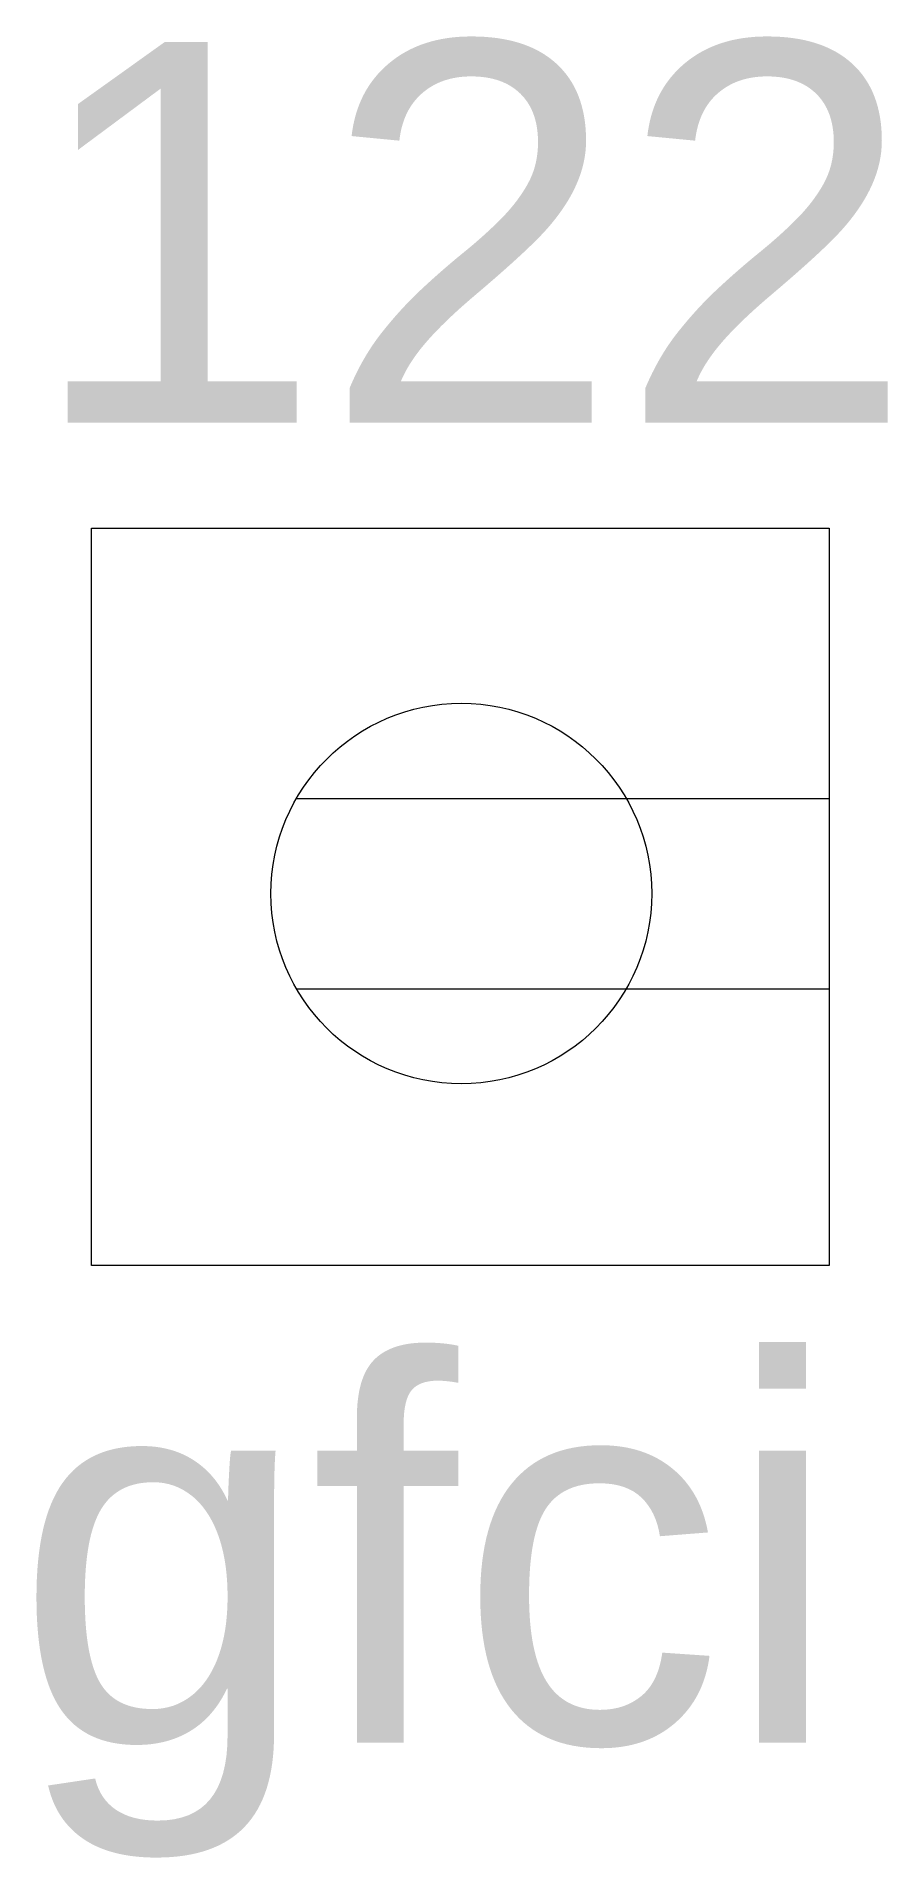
# Model space of a CAD drawing. Header units: inches. Extents: x 207.88 to 212.35, y 462.65 to 472.22.
import ezdxf

# ---------------------------------------------------------------- set-up
doc = ezdxf.new("R2010")
doc.units = ezdxf.units.IN
doc.header["$MEASUREMENT"] = 0
doc.layers.add('A-101-RCP', color=3, linetype='Continuous', lineweight=9)
doc.styles.get("Standard").update_dxf_attribs({"font": 'Arial.ttf', "height": 2})

msp = doc.modelspace()

# ---------------------------------------------------------------- linework, layer by layer
at = {"layer": 'A-101-RCP', "lineweight": 5}
for p, q in [((208.1681, 465.7586), (208.1681, 469.6336)), ((208.1681, 469.6336), (212.0431, 469.6336)), ((212.0431, 469.6336), (212.0431, 465.7586)), ((209.2456, 468.2131, 96.5), (212.0431, 468.2131, 96.5)), ((209.2456, 467.2131, 96.5), (212.0431, 467.2131, 96.5)), ((212.0431, 465.7586), (208.1681, 465.7586))]:
    msp.add_line(p, q, dxfattribs=at)
at = {"layer": 'A-101-RCP'}
msp.add_circle((210.1116, 467.7131), 1, dxfattribs=at)

# ---------------------------------------------------------------- texts
at = {"layer": 'A-101-RCP', "lineweight": 5, "char_height": 2, "attachment_point": 1}
for s, width, insert in [('122', 5.177737, (207.83, 472.1887)), ('gfci', 1.334917, (207.7624, 465.2492, 193))]:
    msp.add_mtext_dynamic_manual_height_columns(s, width=width, gutter_width=10, heights=[0], dxfattribs=dict(at, insert=insert))

doc.saveas('drawing.dxf')
